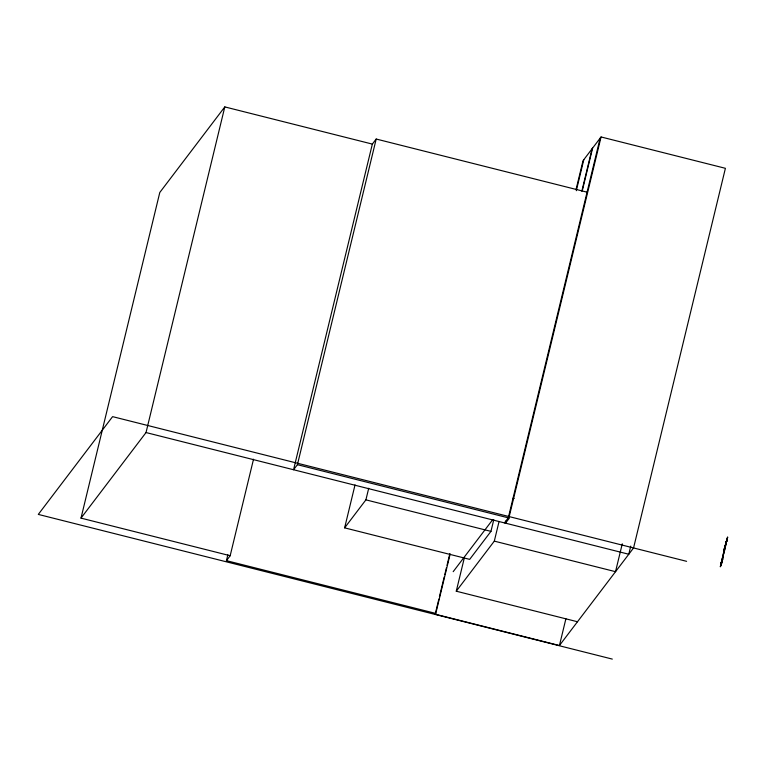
<?xml version="1.0" encoding="UTF-8"?>
<svg xmlns="http://www.w3.org/2000/svg" width="766" height="766" viewBox="0 0 766 766"><rect width="100%" height="100%" fill="white"/><g stroke="black" fill="none" stroke-linecap="round" stroke-linejoin="round"><path stroke-width="1.15" d="M724.042 551.08L725.996 542.385M725.287 545.363L720.318 566.802L721.639 561.459M721.591 562.005L725.172 547.795M720.634 565.586L721.199 563.269M720.825 564.906L720.94 564.408L721.017 565.394M721.859 561.468L723.401 554.775M726.704 540.423L727.595 537.234L725.909 543.984L726.513 540.863L726.292 541.591M721.055 564.255L721.945 560.367M721.313 563.096L721.505 562.024L721.179 562.857M726.187 542.96L724.31 551.328L724.54 550.562M722.252 560.894L722.855 558.625L721.093 565.605M721.17 563.594L721.457 562.311M721.371 562.876L721.467 562.187M721.562 562.177L721.62 561.593M726.312 542.28L726.81 540.413L725.345 547.048M724.196 550.122L724.358 548.686M724.167 550.639L724.377 551.06M720.988 564.887L720.959 564.762M726.12 543.324L726.81 540.413M727.662 537.1L727.384 538.326M720.978 565.241L721.313 564.226M721.562 561.804L721.448 562.656M727.509 537.54L727.288 538.651M721.266 564.398L720.547 566.141M721.313 562.742L721.189 563.336M726.216 543.448L726.005 544.444M726.206 541.974L726.283 541.888M721.467 563.527L720.892 565.72M721.524 563.623L721.792 562.522M253.527 459.198L230.173 555.723L81.004 518.122L159.788 192.477L224.802 106.905L372.343 144.094L376.192 139.029L587.072 192.18M81.004 518.122L146.028 432.551L224.802 106.905M450.13 554.115L435.787 613.422L226.43 560.655L227.837 554.843M372.343 144.094L293.56 469.74L297.419 464.675L376.192 139.029M493.764 519.769L490.958 531.374L469.682 559.372L344.633 527.851L355.031 484.897M344.633 527.851L365.909 499.853L368.714 488.248M576.08 189.413L583.031 160.697L601.061 136.961L725.402 168.309L633.559 547.958L559.429 645.508L435.203 614.188L438.861 599.069M439.425 596.743L444.203 576.97M444.768 574.644L446.463 567.673M447.018 565.346L449.834 553.713M577.478 621.753L456.268 591.199L464.426 557.476M576.291 190.705L583.797 159.682M456.268 591.199L494.309 541.131L499.059 521.493M581.815 191.261L592.099 148.748M582.323 190.59L592.606 148.077M506.087 520.861L505.531 523.168L509.38 518.103L297.419 464.675M508.289 517.826L600.132 138.177M601.061 136.961L509.208 516.61L504.44 522.9M559.429 645.508L565.902 618.756M622.27 543.822L615.529 571.685L494.309 541.131M630.744 546.11L628.781 554.239L146.028 432.551M724.377 548.312L724.827 546.962M721.017 564.102L720.921 565.212M723.927 552.659L722.06 560.023M726.599 540.499L726.848 539.599M726.541 541.476L726.704 540.863L726.34 542.472M724.224 550.017L724.445 549.251M720.547 565.93L721.476 562.072M723.401 553.607L723.947 551.233M724.684 547.661L724.32 548.782L726.321 541.495M721.984 560.99L722.415 559.716M226.43 560.655L230.173 555.723M453.185 571.675L492.567 519.855M435.203 614.188L435.787 613.422M513.038 498.187L514.13 498.465M686.604 561.325L112.592 416.637L38.3 514.407L612.312 659.095M365.909 499.853L490.958 531.374M726.024 543.477L725.842 544.099L726.024 543.477"/></g></svg>
